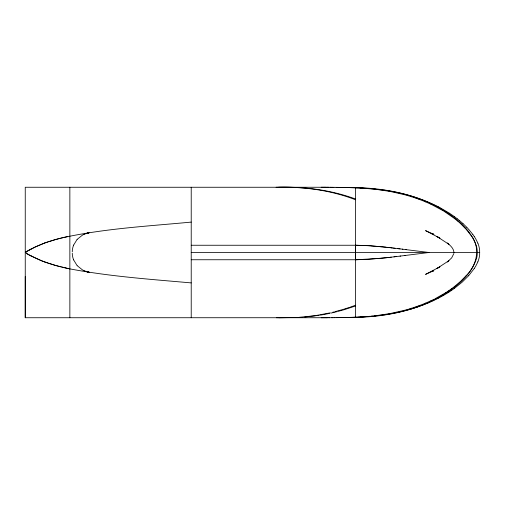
<?xml version="1.0" encoding="UTF-8"?>
<svg xmlns="http://www.w3.org/2000/svg" width="505" height="505" viewBox="0 0 505 505"><rect width="100%" height="100%" fill="white"/><g stroke="black" fill="none" stroke-linecap="round" stroke-linejoin="round"><path stroke-width="0.76" d="M326.868 317.727L25.25 317.74L25.25 276.563M355.615 259.216L355.615 259.002M355.615 257.146L355.615 256.464M355.615 254.028L355.615 253.27M355.615 252.5L355.615 251.73M355.615 250.972L355.615 250.291M355.615 248.959L355.615 250.164M355.615 247.854L355.615 246.49M355.615 245.537L355.615 246.175M477.856 243.189L477.926 243.359A28.072 27.964 -89.8 0 1 478.506 244.944L478.563 245.127A25.944 25.843 -89.9 0 1 478.835 246.017L479.27 247.81A23.703 23.609 -90 0 1 479.434 248.668L479.447 248.769A23.186 23.091 -90 0 1 479.649 250.36L479.649 254.64A23.186 23.091 90 0 1 479.447 256.231L479.434 256.332A23.703 23.609 90 0 1 479.283 257.152L478.835 258.983A25.944 25.843 89.9 0 1 478.563 259.873L478.506 260.056A28.072 27.964 89.8 0 1 477.926 261.64L477.856 261.811M72.266 251.806L72.291 251.111A18.609 18.123 90 0 1 72.537 248.965L72.745 247.905A18.786 18.3 89.9 0 1 73.137 246.472L73.61 245.127M453.888 253.497L451.672 257.885L447.31 261.981L448.939 260.649L436.964 268.502L439.893 266.842L425.545 274.379L431.579 271.677M73.629 245.077L77.088 239.446M474.227 268.546L475.388 266.703A42.938 42.78 88.9 0 0 475.861 265.882L477.56 262.512A30.357 30.237 89.7 0 0 477.837 261.855M474.195 268.591L468.672 275.68M466.052 275.736C477.736 264.822 480.709 245.847 470.218 234.49M77.132 239.395L82.479 235.109M465.831 275.982L460.749 281.178L454.973 286.133M468.646 275.705L462.182 282.131L454.336 288.424M454.822 286.253L453.433 287.332M453.338 287.408L451.943 288.45M451.855 288.513L448.876 290.627M454.311 288.443L451.419 290.476M448.762 290.703L445.719 292.711M451.394 290.495L449.519 291.745M449.494 291.757L448.017 292.704M445.618 292.774L434.944 298.827M447.979 292.73L443.617 295.349M25.25 252.279L35.161 246.995L44.92 242.924M443.529 295.4L439.786 297.458M29.138 250.063L26.115 251.774L26.115 253.226L29.138 254.937M29.303 249.975L29.782 249.716M29.984 249.609L30.9 249.123M439.59 297.559L438.132 298.316M82.883 234.888L84.045 234.326M438.106 298.329L433.088 300.765M434.212 299.194L430.891 300.791M430.841 300.81L425.784 303.05M433.044 300.784L431.611 301.441M431.352 301.554L427.956 303.019M84.108 234.295L84.739 234.03M425.721 303.076L422.331 304.452M427.893 303.044L424.49 304.414M84.84 233.985L88.337 232.944M422.262 304.477L418.847 305.771M424.471 304.427L423.537 304.78M423.525 304.786L421.151 305.676M418.778 305.796L415.331 307.015M44.648 243.019L54.982 239.686M355.602 305.222L350.394 307.059M420.917 305.759L417.439 306.977M45.261 242.798L47.956 241.857M355.615 305.967L344.587 309.565M415.262 307.04L411.79 308.176M349.63 307.318L345.54 308.656M417.414 306.989L415.691 307.558M48.707 241.605L58.511 238.726M415.489 307.627L413.904 308.132M411.714 308.195L409.826 308.782M413.879 308.138L411.297 308.927M345.149 308.776L343.577 309.262M409.599 308.852L408.741 309.111M342.592 309.565L334.758 311.736M411.196 308.959L410.331 309.212M344.195 309.679L338.344 311.307M408.154 309.281L404.638 310.266M410.249 309.237L406.727 310.221M55.335 239.585L64.16 237.344M86.879 233.297L87.763 233.07M406.676 310.24L399.398 312.033M404.562 310.291L390.081 313.567M337.258 311.591L334.853 312.191M59.906 238.366L60.613 238.19M333.729 311.995L332.864 312.21M61.263 238.032C103.935 228.557 147.82 226.208 191.218 222.099M334.506 312.273L330.876 313.119M330.213 312.848L314.779 315.745L299.635 317.247M87.813 233.057L88.962 232.824A4.053 0.776 -11.1 0 0 88.04 233.013A4.166 0.795 -11.1 0 0 87.611 233.108M64.514 237.262L67.815 236.542M399.278 312.065L395.876 312.797M329.481 313.428L320.492 315.133M395.428 312.885L388.421 314.173M88.463 232.919L88.962 232.824M390.043 313.58L375.329 315.758M388.395 314.179L386.603 314.47M319.21 315.341L304.837 317.026M386.306 314.514L384.722 314.754M384.709 314.754L377.614 315.682M400.048 256.111L405.105 255.486M404.537 255.555L428.991 252.5L405.673 249.584M395.623 256.654L400.604 256.048M394.531 256.786L390.239 257.298M393.988 256.856L396.173 256.591M391.306 257.171L389.178 257.424M388.118 257.544L389.709 257.361M388.648 257.487L369.243 259.254M387.057 257.664L381.13 258.295M375.316 315.758L371.63 316.143M377.298 315.72L373.927 316.067M380.581 258.345L356.145 259.747M371.327 316.168L370.746 316.225M372.734 316.18L370.07 316.408M369.995 316.294L366.049 316.61M369.862 316.427L367.072 316.635M364.686 316.704L365.039 316.679M364.326 316.73L360.501 316.963M366.138 316.698L362.426 316.925M367.975 259.336L368.612 259.292M366.706 259.406L367.343 259.368M360.482 316.963L356.783 317.153M362.394 316.925L357.894 317.153M366.068 259.437L356.322 259.747M299.957 317.336L294.402 317.557M355.836 317.197L356.296 317.172M355.57 317.203L354.977 317.228M357.275 317.184L354.952 317.273M354.901 317.235L343.274 317.557M354.87 317.279L351.215 317.392M292.376 317.55L291.36 317.576M351.101 317.399L349.346 317.443M293.588 317.576L278.792 317.74M291.215 317.576L276.412 317.74M349.22 317.443L341.879 317.576M340.49 317.601L341.418 317.582M342.472 317.576L338.634 317.626M336.766 317.645L337.479 317.645M337.226 317.639L339.139 317.626M334.676 317.664L336.86 317.651M332.341 317.689L333.963 317.683M333.975 317.67L334.992 317.67M328.85 317.708L329.55 317.708M332.113 317.689L321.174 317.74M331.861 317.702L332.486 317.695M326.874 317.727L327.499 317.727M356.195 259.747L191.218 259.747M322.828 187.26L25.25 187.26L25.25 317.74M191.218 245.253L355.836 245.253M191.218 252.5L479.75 252.5M324.993 187.267L321.174 187.26M276.084 187.26C303.076 186.553 330.308 190.031 355.602 199.778M278.533 187.26C304.666 186.566 331.015 189.975 355.615 199.033M355.615 245.253L363.537 245.436M326.243 187.267L323.036 187.26M355.924 245.253L369.483 245.758L385.997 247.216M326.76 187.279L330.478 187.298M328.742 187.279L324.898 187.267M329.992 187.286L331.861 187.298M332.498 187.305L333.975 187.33M331.652 187.311L332.82 187.317M336.229 187.342L333.963 187.317M337.479 187.355L338.451 187.368M336.065 187.349L337.694 187.368M339.101 187.38L341.228 187.405M338.173 187.374L339.259 187.374M340.49 187.399L342.472 187.424M342.813 187.437L344.814 187.462M341.418 187.418L357.508 187.828M345.136 187.481L355.602 187.797M356.707 187.847L356.416 187.835M356.783 187.847L360.482 188.037M364.168 245.468L364.799 245.493M356.296 187.828L355.836 187.803M357.584 187.835L362.394 188.075M365.437 245.525L366.068 245.563M360.501 188.037L375.316 189.242M366.706 245.594L367.343 245.632M362.426 188.075L369.862 188.573M367.975 245.664L368.612 245.708M369.243 245.746L369.875 245.784M370.506 245.828L382.228 246.819M369.881 188.573L384.709 190.246M191.218 282.901C150.522 279.29 109.585 276.456 69.387 268.786M382.771 246.876L390.239 247.702M375.329 189.242L390.043 191.42M388.648 247.513L387.057 247.336M389.178 247.576L393.988 248.144M391.306 247.829L392.372 247.955M394.531 248.214L400.048 248.889M393.452 248.081L395.08 248.277M397.826 248.611L398.931 248.75M402.283 249.161L406.235 249.653M399.487 248.82L402.845 249.23M384.722 190.246L388.395 190.821M388.421 190.827C405.622 193.68 422.534 198.768 438.106 206.671M88.968 272.176L88.078 272.006A4.053 0.789 11.1 0 0 88.968 272.182M390.081 191.433L404.562 194.709M69.703 268.849L67.973 268.496M68.289 268.559L65.227 267.896M67.815 268.458L55.335 265.415M64.514 267.738L64.874 267.82M64.16 267.656L62.033 267.158M87.592 271.892L88.034 271.993A4.16 0.795 11.1 0 1 87.611 271.898L84.84 271.015M87.636 271.905L87.681 271.911A5.757 1.092 11.1 0 1 86.904 271.696L86.892 271.709M60.575 266.804L61.263 266.968M59.199 266.457L59.887 266.627M58.511 266.274L48.707 263.395M404.638 194.734L408.154 195.719M54.982 265.314L41.852 260.908L29.625 255.195M408.229 195.744L411.714 196.805M411.79 196.824L415.262 197.96M415.331 197.985L418.778 199.204M47.956 263.143L44.648 261.981M418.847 199.229L422.262 200.523M422.331 200.548L425.721 201.924M84.726 270.97L84.152 270.724M425.784 201.95L430.841 204.19M431.579 233.323L425.545 230.621L439.893 238.158L436.964 236.498L448.939 244.351L447.31 243.019C450.271 245.455 453.768 248.372 453.976 252.5M84.013 270.661L82.889 270.118M430.891 204.209L443.63 210.989L454.847 218.766M438.132 206.684L439.773 207.536M30.9 255.877L26.405 253.396M439.786 207.542L449.494 213.243M82.441 269.872L77.214 265.699M449.519 213.255L454.311 216.557M454.336 216.576L457.271 218.785M457.378 218.867L459.19 220.319M454.973 218.867L456.261 219.902M459.215 220.338L462.965 223.576M456.451 220.054L457.732 221.127M457.871 221.247L459.152 222.364M459.323 222.516L460.636 223.715M462.99 223.595L466.772 227.275M460.749 223.822L465.749 228.929M466.79 227.294L468.381 229.005M468.672 229.32L472.825 234.44M466.153 229.384L468.261 231.902M77.088 265.561L73.642 259.942M468.293 231.94L469.972 234.156M472.844 234.465L474.195 236.409M474.227 236.454L475.388 238.297A42.938 42.78 -88.9 0 1 475.861 239.118L477.56 242.488A30.357 30.237 -89.7 0 1 477.837 243.145M73.604 259.854L73.137 258.528A18.786 18.3 -90 0 1 72.752 257.095L72.543 256.067A18.609 18.117 -90 0 1 72.291 253.889L72.266 253.232M355.615 247.968L355.615 248.536M355.615 251.042L355.615 251.66M355.615 252.569L355.615 253.131M355.615 254.097L355.615 256.041M355.615 259.254L355.615 259.583M191.218 187.267L191.218 317.733M69.86 187.286L69.86 317.714M44.667 261.925A119.035 115.695 -89.8 0 1 30.931 255.814M30.931 249.186A119.035 115.695 89.8 0 1 44.667 243.075M88.93 272.252A5.732 1.155 10.6 0 1 86.765 271.728M86.841 233.266A5.763 1.143 -10.8 0 1 87.542 233.076M476.669 257.973C470.408 277.908 451.622 290.747 433.959 299.995C409.706 312.027 382.5 316.786 355.615 317.43L355.615 187.57C382.923 188.22 410.571 193.131 435.102 205.579C452.322 214.808 470.578 227.496 476.669 247.027A24 23.918 -89.9 0 1 477.301 252.5A24 23.918 89.9 0 1 476.669 257.973M432.141 271.438L431.592 271.658L433.864 270.731L432.141 271.438M433.864 234.269L431.592 233.342L433.864 234.269"/></g></svg>
